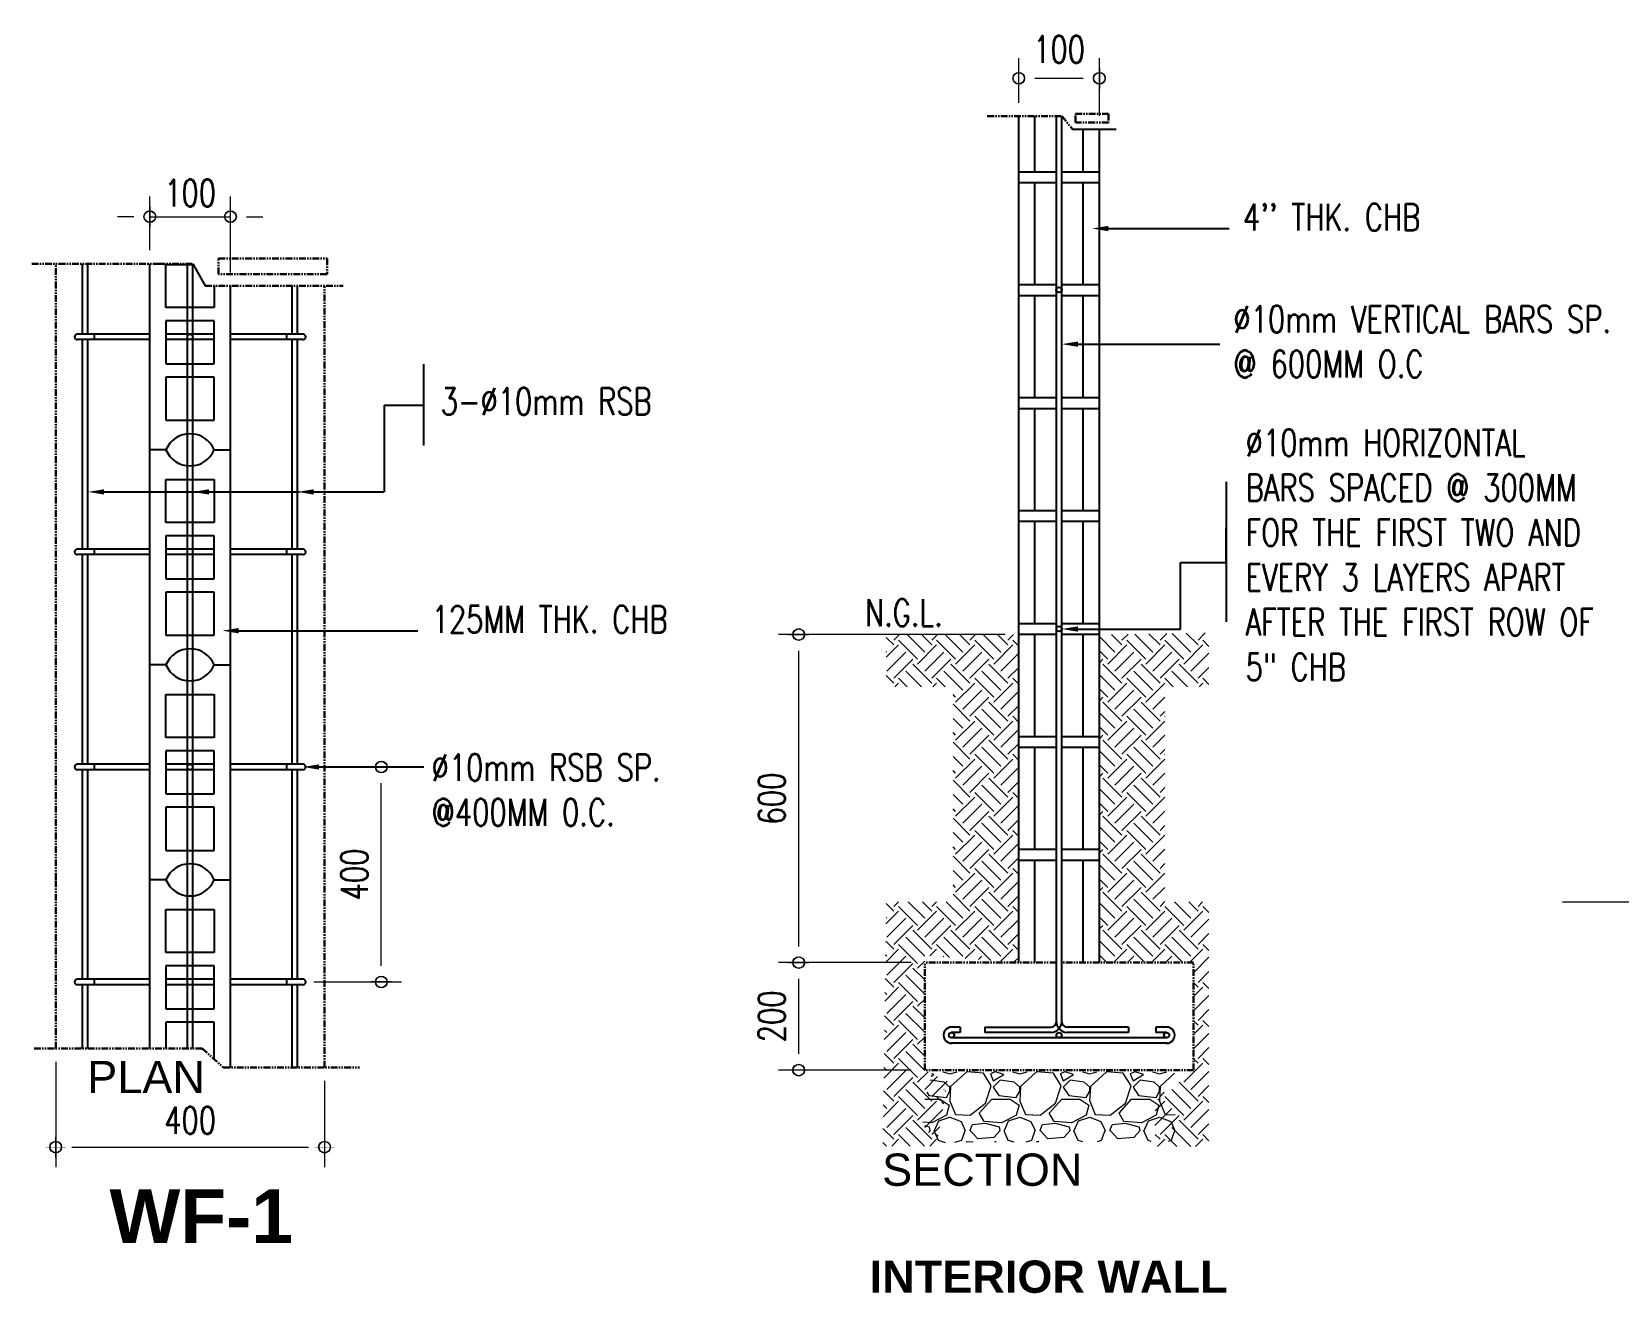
# Model space of a CAD drawing. Header units: millimetres. Extents: x 1634676 to 2610633, y -385676 to -37463.
# Drawn here: x 2109923 to 2112874, y -62917 to -60571 of the extents above; entities that cross this region are included whole.
import ezdxf
from ezdxf import colors
from ezdxf.entities.mleader import LeaderData, LeaderLine
from ezdxf.math import Vec2, Vec3

# ---------------------------------------------------------------- set-up
doc = ezdxf.new("R2010")
doc.units = ezdxf.units.MM
doc.header["$MEASUREMENT"] = 0
doc.linetypes.add('PHANTOM', pattern=[2.5, 1.25, -0.25, 0.25, -0.25, 0.25, -0.25])
doc.layers.get('0').update_dxf_attribs({"lineweight": 15})
doc.layers.get('Defpoints').update_dxf_attribs({"color": 250})
for name, color, linetype, lineweight in [('.2', 2, 'Continuous', 20), ('ST-ANNOT_A', 74, 'Continuous', 20), ('ST-DIM_E', 250, 'Continuous', 13), ('ST-FTG_E', 58, 'PHANTOM', 30), ('ST-HATCH_E', 250, 'Continuous', 9), ('ST-STL_E', 5, 'Continuous', 25), ('ST-WALL_E', 2, 'Continuous', 25)]:
    doc.layers.add(name, color=color, linetype=linetype, lineweight=lineweight)
doc.layers.add('.5', color=7, linetype='Continuous')
doc.styles.add('ARIAL', font='arial.ttf')
doc.styles.add('ST_TEXT', font='romans.shx', dxfattribs={"width": 0.75})
doc.styles.get("Standard").update_dxf_attribs({"font": 'GOTHIC.TTF'})
doc.dimstyles.new('ST_D25', dxfattribs={"dimscale": 25, "dimtxt": 2, "dimasz": 1.2, "dimexe": 1.5, "dimexo": 1, "dimgap": 1, "dimtad": 1, "dimdec": 0, "dimzin": 1, "dimdsep": 46, "dimtxsty": 'ST_TEXT', "dimblk": 'OpenIndicator', "dimcen": 1, "dimclrd": 256, "dimclre": 256, "dimclrt": 7, "dimadec": 0, "dimazin": 0, "dimtfac": 1, "dimtdec": 0, "dimtix": 1, "dimtmove": 2, "dimatfit": 3, "dimldrblk": 'OPEN90', "dimfxl": 0.075, "dimlwd": -1, "dimlwe": -1, "dimarcsym": 0})

# ---------------------------------------------------------------- blocks, each defined once
blk = doc.blocks.new('OpenIndicator')
at = {"layer": 'ST-DIM_E'}
h = blk.add_hatch(color=255, dxfattribs=at)
h.paths.add_polyline_path([(0.35, 0), (0.365, 0, 0.414214), (0, 0.365), (0, 0.35, -0.414214)])
h.paths.add_polyline_path([(0, 0.35), (0, 0.365, 0.414214), (-0.365, 0), (-0.35, 0, -0.414214)])
h.paths.add_polyline_path([(0, -0.35), (0, -0.365, 0.414214), (0.365, 0), (0.35, 0, -0.414214)])
h.paths.add_polyline_path([(-0.35, 0), (-0.365, 0, 0.414214), (0, -0.365), (0, -0.35, -0.414214)])
at = {"layer": 'ST-DIM_E', "color": 255}
blk.add_line((0, 0.634), (0, -0.634), dxfattribs=at)
at = {"layer": 'ST-DIM_E', "color": 255, "const_width": 0.01}
blk.add_lwpolyline([(-0.63, 0), (0.63, 0)], dxfattribs=at)
at = {"layer": 'ST-DIM_E', "color": 255}
for radius in [0.365, 0.35]:
    blk.add_circle((0, 0), radius, dxfattribs=at)
blk = doc.blocks.new('*D1692')
at = {"layer": 'Defpoints', "color": 0, "transparency": 16777216}
for p in [(2109967.9, -62461.7), (2110467.9, -62497), (2110467.9, -62645.2)]:
    blk.add_point(p, dxfattribs=at)
at = {"layer": 'ST-DIM_E', "transparency": 16777216}
for p, q in [((2109967.9, -62486.7), (2109967.9, -62682.7)), ((2110467.9, -62522), (2110467.9, -62682.7)), ((2109997.9, -62645.2), (2110437.9, -62645.2))]:
    blk.add_line(p, q, dxfattribs=at)
at = {"layer": 'ST-DIM_E', "transparency": 16777216, "xscale": 30, "yscale": 30, "zscale": 30, "rotation": 180}
blk.add_blockref('OpenIndicator', (2109967.9, -62645.2), dxfattribs=at)
at = {"layer": 'ST-DIM_E', "transparency": 16777216, "xscale": 30, "yscale": 30, "zscale": 30}
blk.add_blockref('OpenIndicator', (2110467.9, -62645.2), dxfattribs=at)
at = {"layer": 'ST-DIM_E', "color": 7, "lineweight": -2, "transparency": 16777216, "insert": (2110217.9, -62595.2), "char_height": 50, "attachment_point": 5, "style": 'ST_TEXT'}
blk.add_mtext('400', dxfattribs=at)
blk = doc.blocks.new('_Open90')
at = {"color": 0, "linetype": 'ByBlock', "lineweight": -2}
for p, q in [((0, 0), (-1, 0)), ((-0.5, 0.5), (0, 0)), ((0, 0), (-0.5, -0.5))]:
    blk.add_line(p, q, dxfattribs=at)
blk = doc.blocks.new('*D1693')
at = {"layer": 'Defpoints', "color": 0, "transparency": 16777216}
for p in [(2110422.9, -61938.3, 0), (2110573.5, -61938.3), (2110422.9, -62338.1, 0)]:
    blk.add_point(p, dxfattribs=at)
at = {"layer": 'ST-DIM_E', "transparency": 16777216}
for p, q in [((2110447.9, -61938.3), (2110611, -61938.3)), ((2110573.5, -62308.1), (2110573.5, -61968.3)), ((2110447.9, -62338.1), (2110611, -62338.1))]:
    blk.add_line(p, q, dxfattribs=at)
at = {"layer": 'ST-DIM_E', "transparency": 16777216, "xscale": 30, "yscale": 30, "zscale": 30}
for p, rotation in [((2110573.5, -61938.3), 90), ((2110573.5, -62338.1), 270)]:
    blk.add_blockref('OpenIndicator', p, dxfattribs=dict(at, rotation=rotation))
at = {"layer": 'ST-DIM_E', "color": 7, "lineweight": -2, "transparency": 16777216, "insert": (2110523.5, -62138.2), "char_height": 50, "attachment_point": 5, "rotation": 90, "style": 'ST_TEXT'}
blk.add_mtext('400', dxfattribs=at)
blk = doc.blocks.new('*D1695')
at = {"layer": 'Defpoints', "color": 0, "transparency": 16777216}
for p in [(2110292.9, -60914.9), (2110142.9, -61002.5, 0), (2110292.9, -61043.7)]:
    blk.add_point(p, dxfattribs=at)
at = {"layer": 'ST-DIM_E', "transparency": 16777216}
for p, q in [((2110142.9, -60977.5), (2110142.9, -60877.4)), ((2110292.9, -61018.7), (2110292.9, -60877.4)), ((2110112.9, -60914.9), (2110082.9, -60914.9)), ((2110142.9, -60914.9), (2110292.9, -60914.9)), ((2110322.9, -60914.9), (2110352.9, -60914.9))]:
    blk.add_line(p, q, dxfattribs=at)
at = {"layer": 'ST-DIM_E', "transparency": 16777216, "xscale": 30, "yscale": 30, "zscale": 30}
blk.add_blockref('OpenIndicator', (2110142.9, -60914.9), dxfattribs=at)
at = {"layer": 'ST-DIM_E', "transparency": 16777216, "xscale": 30, "yscale": 30, "zscale": 30, "rotation": 180}
blk.add_blockref('OpenIndicator', (2110292.9, -60914.9), dxfattribs=at)
at = {"layer": 'ST-DIM_E', "color": 7, "lineweight": -2, "transparency": 16777216, "insert": (2110217.9, -60870.8), "char_height": 50, "attachment_point": 5, "style": 'ST_TEXT'}
blk.add_mtext('100', dxfattribs=at)
blk = doc.blocks.new('*D1696')
at = {"layer": 'Defpoints', "color": 0, "transparency": 16777216}
for p in [(2111349.8, -61692), (2111759.1, -61692, 0), (2111584.1, -62302, 0)]:
    blk.add_point(p, dxfattribs=at)
at = {"layer": 'ST-DIM_E', "transparency": 16777216}
for p, q in [((2111734.1, -61692), (2111312.3, -61692)), ((2111349.8, -62272), (2111349.8, -61722)), ((2111559.1, -62302), (2111312.3, -62302))]:
    blk.add_line(p, q, dxfattribs=at)
at = {"layer": 'ST-DIM_E', "transparency": 16777216, "xscale": 30, "yscale": 30, "zscale": 30}
for p, rotation in [((2111349.8, -61692), 90), ((2111349.8, -62302), 270)]:
    blk.add_blockref('OpenIndicator', p, dxfattribs=dict(at, rotation=rotation))
at = {"layer": 'ST-DIM_E', "color": 7, "lineweight": -2, "transparency": 16777216, "insert": (2111299.8, -61997), "char_height": 50, "attachment_point": 5, "rotation": 90, "style": 'ST_TEXT'}
blk.add_mtext('600', dxfattribs=at)
blk = doc.blocks.new('*D1697')
at = {"layer": 'Defpoints', "color": 0, "transparency": 16777216}
for p in [(2111349.8, -62302), (2111584.1, -62302, 0), (2111584.1, -62502, 0)]:
    blk.add_point(p, dxfattribs=at)
at = {"layer": 'ST-DIM_E', "transparency": 16777216}
for p, q in [((2111559.1, -62302), (2111312.3, -62302)), ((2111349.8, -62472), (2111349.8, -62332)), ((2111559.1, -62502), (2111312.3, -62502))]:
    blk.add_line(p, q, dxfattribs=at)
at = {"layer": 'ST-DIM_E', "transparency": 16777216, "xscale": 30, "yscale": 30, "zscale": 30}
for p, rotation in [((2111349.8, -62302), 90), ((2111349.8, -62502), 270)]:
    blk.add_blockref('OpenIndicator', p, dxfattribs=dict(at, rotation=rotation))
at = {"layer": 'ST-DIM_E', "color": 7, "lineweight": -2, "transparency": 16777216, "insert": (2111299.8, -62402), "char_height": 50, "attachment_point": 5, "rotation": 90, "style": 'ST_TEXT'}
blk.add_mtext('200', dxfattribs=at)
blk = doc.blocks.new('*D1698')
at = {"layer": 'Defpoints', "color": 0, "transparency": 16777216}
for p in [(2111909.1, -60657.5), (2111759.1, -60727.9), (2111909.1, -60752.1)]:
    blk.add_point(p, dxfattribs=at)
at = {"layer": 'ST-DIM_E', "transparency": 16777216}
for p, q in [((2111759.1, -60702.9), (2111759.1, -60620)), ((2111909.1, -60727.1), (2111909.1, -60620)), ((2111789.1, -60657.5), (2111879.1, -60657.5))]:
    blk.add_line(p, q, dxfattribs=at)
at = {"layer": 'ST-DIM_E', "transparency": 16777216, "xscale": 30, "yscale": 30, "zscale": 30, "rotation": 180}
blk.add_blockref('OpenIndicator', (2111759.1, -60657.5), dxfattribs=at)
at = {"layer": 'ST-DIM_E', "transparency": 16777216, "xscale": 30, "yscale": 30, "zscale": 30}
blk.add_blockref('OpenIndicator', (2111909.1, -60657.5), dxfattribs=at)
at = {"layer": 'ST-DIM_E', "color": 7, "lineweight": -2, "transparency": 16777216, "insert": (2111834.1, -60603.8), "char_height": 50, "attachment_point": 5, "style": 'ST_TEXT'}
blk.add_mtext('100', dxfattribs=at)

msp = doc.modelspace()

# ---------------------------------------------------------------- hatches: boundary and pattern name
at = {"layer": 'ST-HATCH_E', "ltscale": 100}
h = msp.add_hatch(dxfattribs=at)
h.set_pattern_fill('EARTH', color=256, scale=200, angle=45, style=0)
h.set_pattern_definition([(45, (86443.69, 114366.955), (-1e-13, 70.7106781), [50, -50]), (45, (86430.43, 114380.213), (-1e-13, 70.7106781), [50, -50]), (45, (86417.174, 114393.47), (-1e-13, 70.7106781), [50, -50]), (135, (86417.174, 114402.31), (-70.7106781, -1e-13), [50, -50]), (135, (86430.43, 114415.57), (-70.7106781, -1e-13), [50, -50]), (135, (86443.69, 114428.827), (-70.7106781, -1e-13), [50, -50])])
edge = h.paths.add_edge_path()
edge.add_line((2111759.099, -61869.012), (2111759.099, -61691.957))
edge.add_line((2111759.099, -61691.957), (2111512.751, -61691.957))
edge.add_line((2111512.751, -61691.957), (2111512.751, -61789.012))
edge.add_line((2111512.751, -61789.012), (2111636.8, -61789.012))
edge.add_line((2111636.8, -61789.012), (2111636.8, -62189.012))
edge.add_line((2111636.8, -62189.012), (2111512.751, -62189.012))
edge.add_line((2111512.751, -62189.012), (2111505.995, -62643.226))
edge.add_line((2111505.995, -62643.226), (2111605.995, -62643.226))
edge.add_line((2111605.995, -62643.226), (2111612.751, -62602.97))
edge.add_arc((2111642.166, -62586.122), 33.898, 180, 209.801393, ccw=False)
edge.add_arc((2111783.74, -62604.636), 176.446, 152.600666, 173.977107, ccw=False)
edge.add_line((2111627.088, -62523.438), (2111584.099, -62501.957))
edge.add_line((2111584.099, -62501.957), (2111584.099, -62289.012))
edge.add_line((2111584.099, -62289.012), (2111759.099, -62301.957))
edge.add_line((2111759.099, -62301.957), (2111759.099, -62079.012))
edge.add_line((2111759.099, -62079.012), (2111759.099, -61869.012))
edge = h.paths.add_edge_path()
edge.add_ellipse((2112137.952, -62594.437), major_axis=(89.294, 89.294), ratio=1, start_angle=100.802905, end_angle=142.499045, ccw=False)
edge.add_line((2112012.751, -62610.918), (2112012.751, -62644.004))
edge.add_line((2112012.751, -62644.004), (2112112.751, -62644.004))
edge.add_line((2112112.751, -62644.004), (2112112.751, -62189.012))
edge.add_line((2112112.751, -62189.012), (2112030.761, -62189.012))
edge.add_line((2112030.761, -62189.012), (2112030.761, -61789.012))
edge.add_line((2112030.761, -61789.012), (2112112.751, -61789.012))
edge.add_line((2112112.751, -61789.012), (2112112.751, -61689.012))
edge.add_line((2112112.751, -61689.012), (2111909.099, -61691.957))
edge.add_line((2111909.099, -61691.957), (2111909.099, -61869.012))
edge.add_line((2111909.099, -61869.012), (2111909.099, -62079.012))
edge.add_line((2111909.099, -62079.012), (2111909.099, -62301.957))
edge.add_line((2111909.099, -62301.957), (2112084.068, -62301.957))
edge.add_line((2112084.068, -62301.957), (2112084.099, -62501.957))
edge.add_line((2112084.099, -62501.957), (2112028.731, -62548.64))
h = msp.add_hatch(dxfattribs=at)
h.set_pattern_fill('GRAVEL', color=256, scale=130)
h.set_pattern_definition([(228.0127875, (92433.792, 120294.869), (-1040, -1170), [17.48968, -1731.481446]), (184.96974073, (92422.0924, 120281.869), (1560, 130), [30.01284, -2971.270219]), (132.5104471, (92392.192, 120279.269), (1300, -1430), [21.16244, -2095.0842375]), (267.273689, (92341.4924, 120246.769), (130, 2600), [27.33094, -2705.762545]), (292.83365418, (92340.1924, 120219.469), (-650, 1560), [26.80015, -2653.218507]), (357.273689, (92350.5924, 120194.769), (-2600, 130), [27.33094, -2705.762545]), (37.69424047, (92377.8924, 120193.469), (-1690, -1300), [36.14377, -3578.230311]), (72.25532837, (92406.4924, 120215.569), (910, 2860), [34.12344, -3378.221795]), (121.4295656, (92416.8924, 120248.069), (-1040, 1690), [27.4235, -2714.929504]), (175.2363583, (92402.592, 120271.469), (1430, -130), [31.30816, -1534.099135]), (222.3974378, (92371.3924, 120274.069), (-1560, -1430), [40.48824, -4008.338751]), (138.8140748, (92470.192, 120245.469), (-910, 780), [13.81913, -1368.099826]), (171.4692344, (92459.7924, 120254.569), (1690, -260), [26.29081, -2602.796484]), (225, (92433.79, 120258.47), (-1e-14, -130), [18.38473, -165.463033]), (203.1985905, (92424.692, 120274.069), (650, 260), [9.90054, -980.149964]), (291.8014095, (92415.592, 120270.17), (-130, 390), [14.00139, -686.070035]), (30.9637565, (92420.792, 120257.169), (390, 260), [22.74077, -735.282976]), (161.5650512, (92440.292, 120268.87), (260, -130), [16.44383, -394.652266]), (16.38954033, (92340.192, 120270.169), (1300, 390), [23.036, -2280.569869]), (70.34617594, (92362.292, 120276.669), (-520, -1430), [19.32593, -1913.263007]), (293.1985905, (92440.292, 120294.869), (-260, 650), [19.80095, -970.249554]), (343.61045967, (92448.092, 120276.669), (-1300, 390), [23.036, -2280.569869]), (339.4439548, (92340.192, 120189.569), (-650, 260), [22.2144, -1088.506087]), (294.77514057, (92360.992, 120181.769), (-650, 1430), [18.61314, -1842.703598]), (66.8014095, (92441.592, 120164.869), (260, 650), [19.80095, -970.249554]), (17.35402464, (92449.392, 120183.069), (-1690, -520), [21.79203, -2157.40507]), (69.4439548, (92377.892, 120164.869), (-260, -650), [11.1072, -1099.613287]), (101.3099325, (92433.792, 120164.87), (-130, 520), [6.6287, -656.243837]), (165.9637565, (92432.492, 120171.37), (390, -130), [26.80015, -509.203581]), (186.00900596, (92406.4924, 120177.869), (1300, 130), [24.8365, -2458.810013]), (303.6900675, (92420.792, 120245.47), (-130, 260), [18.74886, -449.972806]), (353.1572266, (92431.1924, 120229.869), (2210, -260), [32.73322, -3240.583141]), (60.9453959, (92463.692, 120225.969), (-520, -910), [13.38428, -1325.047638]), (90, (92470.19, 120237.67), (-130, 130), [7.8, -122.2]), (120.25643716, (92403.892, 120181.769), (520, -910), [18.06012, -1787.957599]), (48.0127875, (92394.792, 120197.369), (1040, 1170), [34.97936, -1713.991766]), (0, (92418.19, 120223.37), (130, 130), [33.8, -96.2]), (325.30484647, (92451.992, 120223.369), (1300, -910), [20.55482, -2034.925659]), (254.0546041, (92468.892, 120211.669), (-130, -520), [18.92826, -927.486026]), (207.64597536, (92463.6924, 120193.469), (-2470, -1300), [30.81845, -3051.031644]), (175.42607874, (92436.3924, 120179.169), (-1690, 130), [32.60387, -3227.779543])])
h.paths.add_polyline_path([(2112049.015, -62505.026), (2111598.518, -62505.026), (2111575.257, -62589.549), (2111601.835, -62636.478), (2112050.528, -62634.013)])

# ---------------------------------------------------------------- linework, layer by layer
at = {"layer": '.2', "ltscale": 2, "elevation": 0}
msp.add_lwpolyline([(2113852.818, -62189.696), (2112770.249, -62189.696)], dxfattribs=at)
at = {"layer": '.5', "ltscale": 100}
for p, q in [((2110172.882, -61348.44, 0), (2110142.882, -61348.44, 0)), ((2111829.099, -61691.957, 0), (2111759.099, -61691.957, 0)), ((2111909.099, -61691.957, 0), (2111839.099, -61691.957, 0)), ((2110172.882, -61748.288, 0), (2110142.882, -61748.288, 0)), ((2110172.882, -61748.44, 0), (2110142.882, -61748.44, 0)), ((2110172.882, -62148.288, 0), (2110142.882, -62148.288, 0))]:
    msp.add_line(p, q, dxfattribs=at)
at = {"lineweight": -2}
for p, q in [((2111859.175, -60752.143), (2111940.57, -60752.143)), ((2112144.593, -61557.916), (2112144.593, -61493.702))]:
    msp.add_line(p, q, dxfattribs=at)
at = {"layer": 'ST-DIM_E', "lineweight": -2}
for p, q in [((2110652.216, -61189.213, 0), (2110652.216, -61340.524, 0)), ((2110578.63, -61265.14, 0), (2110578.63, -61426.742, 0)), ((2110578.63, -61265.14, 0), (2110652.216, -61265.14, 0)), ((2112144.593, -61408.207), (2112144.593, -61668.143)), ((2112059.742, -61681.74), (2112059.742, -61557.916)), ((2112059.742, -61557.916), (2112144.593, -61557.916))]:
    msp.add_line(p, q, dxfattribs=at)
at = {"layer": 'ST-FTG_E', "ltscale": 10}
for p, q in [((2111700.646, -60727.893), (2111839.099, -60727.893)), ((2111839.099, -60727.893), (2111859.175, -60752.143)), ((2109923.302, -61002.523, 0), (2110159.231, -61002.523, 0)), ((2109967.882, -61348.172, 0), (2109967.882, -61002.523, 0)), ((2110159.231, -61002.523, 0), (2110222.882, -61002.523, 0)), ((2110245.629, -61043.651, 0), (2110502.826, -61043.651, 0)), ((2110467.882, -62496.99, 0), (2110467.882, -61043.651, 0)), ((2109967.882, -61748.02, 0), (2109967.882, -61348.44, 0)), ((2109967.882, -62147.867, 0), (2109967.882, -61748.288, 0)), ((2109967.882, -62461.703, 0), (2109967.882, -62148.135, 0)), ((2111584.099, -62501.957, 0), (2111584.099, -62301.957, 0)), ((2111829.099, -62301.957, 0), (2111584.099, -62301.957, 0)), ((2112084.099, -62301.957, 0), (2111839.099, -62301.957, 0)), ((2112084.099, -62501.957, 0), (2112084.099, -62301.957, 0)), ((2109927.791, -62461.703, 0), (2110240.275, -62461.703, 0)), ((2110240.275, -62461.703, 0), (2110279.675, -62496.99, 0)), ((2110279.675, -62496.99, 0), (2110532.736, -62496.99, 0)), ((2112084.099, -62501.957, 0), (2111584.099, -62501.957, 0))]:
    msp.add_line(p, q, dxfattribs=at)
at = {"layer": 'ST-FTG_E', "ltscale": 10, "elevation": 0}
for points in [[(2111864.501, -60723.587), (2111925.953, -60723.587), (2111925.953, -60739.508), (2111864.501, -60739.508)], [(2110270.509, -60992.684), (2110472.522, -60992.684), (2110472.522, -61021.7), (2110270.509, -61021.7)]]:
    msp.add_lwpolyline(points, close=True, dxfattribs=at)
at = {"layer": 'ST-STL_E'}
for p, q in [((2111829.099, -62412.006, 0), (2111829.099, -60727.893, 0)), ((2111839.099, -62412.006, 0), (2111839.099, -60727.893, 0)), ((2110017.882, -61133.593, 0), (2110017.882, -61002.523, 0)), ((2110027.882, -61133.593, 0), (2110027.882, -61002.523, 0)), ((2110212.882, -61348.304, 0), (2110212.882, -61002.523, 0)), ((2110222.882, -61348.309, 0), (2110222.882, -61002.523, 0)), ((2110407.882, -61133.593, 0), (2110407.882, -61043.651, 0)), ((2110417.882, -61133.593, 0), (2110417.882, -61043.651, 0)), ((2110142.882, -61133.593, 0), (2110007.882, -61133.593, 0)), ((2110039.308, -61133.593, 0), (2110039.308, -61143.593, 0)), ((2110262.882, -61133.593, 0), (2110172.882, -61133.593, 0)), ((2110427.882, -61133.593, 0), (2110292.882, -61133.593, 0)), ((2110396.917, -61133.593, 0), (2110396.917, -61143.593, 0)), ((2110142.882, -61143.593, 0), (2110007.882, -61143.593, 0)), ((2110017.882, -61348.199, 0), (2110017.882, -61143.593, 0)), ((2110027.882, -61348.204, 0), (2110027.882, -61143.593, 0)), ((2110262.882, -61143.593, 0), (2110172.882, -61143.593, 0)), ((2110427.882, -61143.593, 0), (2110292.882, -61143.593, 0)), ((2110407.882, -61348.408, 0), (2110407.882, -61143.593, 0)), ((2110417.882, -61348.414, 0), (2110417.882, -61143.593, 0)), ((2110017.882, -61533.44, 0), (2110017.882, -61348.44, 0)), ((2110027.882, -61533.44, 0), (2110027.882, -61348.44, 0)), ((2110212.882, -61748.151, 0), (2110212.882, -61348.44, 0)), ((2110222.882, -61748.156, 0), (2110222.882, -61348.44, 0)), ((2110407.882, -61533.44, 0), (2110407.882, -61348.44, 0)), ((2110417.882, -61533.44, 0), (2110417.882, -61348.44, 0)), ((2110142.882, -61533.44, 0), (2110007.882, -61533.44, 0)), ((2110142.882, -61543.44, 0), (2110007.882, -61543.44, 0)), ((2110017.882, -61748.046, 0), (2110017.882, -61543.44, 0)), ((2110027.882, -61748.052, 0), (2110027.882, -61543.44, 0)), ((2110039.308, -61533.44, 0), (2110039.308, -61543.44, 0)), ((2110427.882, -61533.44, 0), (2110292.882, -61533.44, 0)), ((2110427.882, -61543.44, 0), (2110292.882, -61543.44, 0)), ((2110396.917, -61533.44, 0), (2110396.917, -61543.44, 0)), ((2110407.882, -61748.255, 0), (2110407.882, -61543.44, 0)), ((2110417.882, -61748.261, 0), (2110417.882, -61543.44, 0)), ((2110017.882, -61933.288, 0), (2110017.882, -61748.288, 0)), ((2110027.882, -61933.288, 0), (2110027.882, -61748.288, 0)), ((2110212.882, -62147.998, 0), (2110212.882, -61748.288, 0)), ((2110222.882, -62148.004, 0), (2110222.882, -61748.288, 0)), ((2110407.882, -61933.288, 0), (2110407.882, -61748.288, 0)), ((2110417.882, -61933.288, 0), (2110417.882, -61748.288, 0)), ((2110142.882, -61933.288, 0), (2110007.882, -61933.288, 0)), ((2110039.308, -61933.288, 0), (2110039.308, -61943.288, 0)), ((2110262.882, -61933.288, 0), (2110172.882, -61933.288, 0)), ((2110427.882, -61933.288, 0), (2110292.882, -61933.288, 0)), ((2110396.917, -61933.288, 0), (2110396.917, -61943.288, 0)), ((2110142.882, -61943.288, 0), (2110007.882, -61943.288, 0)), ((2110017.882, -62147.894, 0), (2110017.882, -61943.288, 0)), ((2110027.882, -62147.899, 0), (2110027.882, -61943.288, 0)), ((2110262.882, -61943.288, 0), (2110172.882, -61943.288, 0)), ((2110427.882, -61943.288, 0), (2110292.882, -61943.288, 0)), ((2110407.882, -62148.103, 0), (2110407.882, -61943.288, 0)), ((2110417.882, -62148.108, 0), (2110417.882, -61943.288, 0)), ((2110017.882, -62333.135, 0), (2110017.882, -62148.135, 0)), ((2110027.882, -62333.135, 0), (2110027.882, -62148.135, 0)), ((2110212.882, -62461.703, 0), (2110212.882, -62148.135, 0)), ((2110222.882, -62461.703, 0), (2110222.882, -62148.135, 0)), ((2110407.882, -62333.135, 0), (2110407.882, -62148.135, 0)), ((2110417.882, -62333.135, 0), (2110417.882, -62148.135, 0)), ((2110142.882, -62333.135, 0), (2110007.882, -62333.135, 0)), ((2110142.882, -62343.135, 0), (2110007.882, -62343.135, 0)), ((2110017.882, -62461.703, 0), (2110017.882, -62343.135, 0)), ((2110027.882, -62461.703, 0), (2110027.882, -62343.135, 0)), ((2110039.308, -62333.135, 0), (2110039.308, -62343.135, 0)), ((2110262.882, -62333.135, 0), (2110172.882, -62333.135, 0)), ((2110262.882, -62343.135, 0), (2110172.882, -62343.135, 0)), ((2110427.882, -62333.135, 0), (2110292.882, -62333.135, 0)), ((2110427.882, -62343.135, 0), (2110292.882, -62343.135, 0)), ((2110396.917, -62333.135, 0), (2110396.917, -62343.135, 0)), ((2110407.882, -62496.99, 0), (2110407.882, -62343.135, 0)), ((2110417.882, -62496.99, 0), (2110417.882, -62343.135, 0)), ((2111649.984, -62422.006, 0), (2111633.246, -62422.006, 0)), ((2111649.984, -62432.006, 0), (2111633.607, -62432.006, 0)), ((2111649.984, -62422.006, 0), (2111649.984, -62432.006, 0)), ((2111696.286, -62422.006, 0), (2111819.099, -62422.006, 0)), ((2111696.286, -62422.006, 0), (2111696.286, -62432.006, 0)), ((2111819.099, -62432.006, 0), (2111696.286, -62432.006, 0)), ((2111962.94, -62422.006, 0), (2111849.099, -62422.006, 0)), ((2111962.94, -62432.006, 0), (2111849.099, -62432.006, 0)), ((2111962.94, -62422.006, 0), (2111962.94, -62432.006, 0)), ((2112014.272, -62422.006, 0), (2112014.272, -62432.006, 0)), ((2112034.951, -62422.006, 0), (2112014.272, -62422.006, 0)), ((2112034.59, -62432.006, 0), (2112014.272, -62432.006, 0)), ((2112034.951, -62451.957, 0), (2111633.246, -62451.957, 0)), ((2112034.59, -62441.957, 0), (2111633.607, -62441.957, 0))]:
    msp.add_line(p, q, dxfattribs=at)
for centre in [(2111833.93, -61050.945), (2110217.803, -61138.594, 0), (2111834.042, -61681.346), (2110217.803, -61938.288, 0), (2111634.099, -62436.982, 0), (2111834.099, -62436.982, 0), (2112034.099, -62436.982, 0)]:
    msp.add_circle(centre, 5, dxfattribs=at)
for centre, radius, start, end in [((2110007.882, -61138.593, 0), 5, 90, 270), ((2110427.882, -61138.593, 0), 5, 270, 90), ((2110007.882, -61538.44, 0), 5, 90, 270), ((2110427.882, -61538.44, 0), 5, 270, 90), ((2110007.882, -61938.288, 0), 5, 90, 270), ((2110427.882, -61938.288, 0), 5, 270, 90), ((2110007.882, -62338.135, 0), 5, 90, 270), ((2110427.882, -62338.135, 0), 5, 270, 90), ((2111634.099, -62436.982, 0), 15, 86.74134, 273.25866), ((2111819.099, -62412.006, 0), 10, 270, 0), ((2111819.099, -62412.006, 0), 20, 270, 0), ((2111849.099, -62412.006, 0), 20, 180, 270), ((2111849.099, -62412.006, 0), 10, 180, 270), ((2112034.099, -62436.982, 0), 15, 266.74134, 93.25866)]:
    msp.add_arc(centre, radius, start, end, dxfattribs=at)
at = {"layer": 'ST-WALL_E', "ltscale": 100}
for p, q in [((2111759.099, -61461.957, 0), (2111759.099, -60727.893, 0)), ((2111759.099, -60831.957, 0), (2111759.099, -60727.893, 0)), ((2111789.099, -60831.957, 0), (2111789.099, -60727.893, 0)), ((2111879.099, -60831.957, 0), (2111879.099, -60752.143, 0)), ((2111909.099, -62301.957, 0), (2111909.099, -60752.143, 0)), ((2111909.099, -60831.957, 0), (2111909.099, -60752.143, 0)), ((2111829.099, -60831.957, 0), (2111759.099, -60831.957, 0)), ((2111909.099, -60831.957, 0), (2111839.099, -60831.957, 0)), ((2111829.099, -60851.957, 0), (2111759.099, -60851.957, 0)), ((2111789.099, -61041.957, 0), (2111789.099, -60851.957, 0)), ((2111909.099, -60851.957, 0), (2111839.099, -60851.957, 0)), ((2111879.099, -61041.957, 0), (2111879.099, -60851.957, 0)), ((2110142.882, -61348.593, 0), (2110142.882, -61002.523, 0)), ((2110142.882, -62461.703, 0), (2110142.882, -61002.523, 0)), ((2110172.882, -61083.593, 0), (2110172.882, -61003.593, 0)), ((2110172.882, -61003.593, 0), (2110223.474, -61003.593, 0)), ((2110222.882, -61002.523, 0), (2110245.629, -61043.651, 0)), ((2110262.882, -61043.651, 0), (2110262.882, -61083.593, 0)), ((2110292.882, -62496.99, 0), (2110292.882, -61043.651, 0)), ((2111829.099, -61041.957, 0), (2111759.099, -61041.957, 0)), ((2111909.099, -61041.957, 0), (2111839.099, -61041.957, 0)), ((2111829.099, -61061.957, 0), (2111759.099, -61061.957, 0)), ((2111789.099, -61251.957, 0), (2111789.099, -61061.957, 0)), ((2111909.099, -61061.957, 0), (2111839.099, -61061.957, 0)), ((2111879.099, -61251.957, 0), (2111879.099, -61061.957, 0)), ((2110262.882, -61083.593, 0), (2110172.882, -61083.593, 0)), ((2110262.882, -61108.593, 0), (2110172.882, -61108.593, 0)), ((2110172.882, -61108.593, 0), (2110172.882, -61188.593, 0)), ((2110262.882, -61188.593, 0), (2110262.882, -61108.593, 0)), ((2110172.882, -61188.593, 0), (2110262.882, -61188.593, 0)), ((2110262.882, -61213.593, 0), (2110172.882, -61213.593, 0)), ((2110172.882, -61213.593, 0), (2110172.882, -61293.593, 0)), ((2110262.882, -61293.593, 0), (2110262.882, -61213.593, 0)), ((2111829.099, -61251.957, 0), (2111759.099, -61251.957, 0)), ((2111909.099, -61251.957, 0), (2111839.099, -61251.957, 0)), ((2111829.099, -61271.957, 0), (2111759.099, -61271.957, 0)), ((2111789.099, -61461.957, 0), (2111789.099, -61271.957, 0)), ((2111909.099, -61271.957, 0), (2111839.099, -61271.957, 0)), ((2111879.099, -61461.957, 0), (2111879.099, -61271.957, 0)), ((2110172.882, -61293.593, 0), (2110262.882, -61293.593, 0)), ((2110172.882, -61348.593, 0), (2110142.882, -61348.593, 0)), ((2110262.882, -61348.44, 0), (2110292.882, -61348.44, 0)), ((2110262.882, -61348.593, 0), (2110292.882, -61348.593, 0)), ((2110172.882, -61483.44, 0), (2110172.882, -61403.44, 0)), ((2110172.882, -61403.44, 0), (2110262.882, -61403.44, 0)), ((2110262.882, -61403.44, 0), (2110262.882, -61483.44, 0)), ((2111759.099, -62301.957, 0), (2111759.099, -61461.957, 0)), ((2111829.099, -61461.957, 0), (2111759.099, -61461.957, 0)), ((2111909.099, -61461.957, 0), (2111839.099, -61461.957, 0)), ((2110262.882, -61483.44, 0), (2110172.882, -61483.44, 0)), ((2111829.099, -61481.957, 0), (2111759.099, -61481.957, 0)), ((2111789.099, -61671.957, 0), (2111789.099, -61481.957, 0)), ((2111909.099, -61481.957, 0), (2111839.099, -61481.957, 0)), ((2111879.099, -61671.957, 0), (2111879.099, -61481.957, 0)), ((2110262.882, -61508.44, 0), (2110172.882, -61508.44, 0)), ((2110172.882, -61508.44, 0), (2110172.882, -61588.44, 0)), ((2110262.882, -61588.44, 0), (2110262.882, -61508.44, 0)), ((2110262.882, -61533.44, 0), (2110172.882, -61533.44, 0)), ((2110262.882, -61543.44, 0), (2110172.882, -61543.44, 0)), ((2110172.882, -61588.44, 0), (2110262.882, -61588.44, 0)), ((2110262.882, -61613.44, 0), (2110172.882, -61613.44, 0)), ((2110172.882, -61613.44, 0), (2110172.882, -61693.44, 0)), ((2110262.882, -61693.44, 0), (2110262.882, -61613.44, 0)), ((2111829.099, -61671.957, 0), (2111759.099, -61671.957, 0)), ((2111759.099, -61881.957, 0), (2111759.099, -61671.957, 0)), ((2111909.099, -61671.957, 0), (2111839.099, -61671.957, 0)), ((2110172.882, -61693.44, 0), (2110262.882, -61693.44, 0)), ((2111789.099, -61881.957, 0), (2111789.099, -61691.957, 0)), ((2111879.099, -61881.957, 0), (2111879.099, -61691.957, 0)), ((2110262.882, -61748.288, 0), (2110292.882, -61748.288, 0)), ((2110262.882, -61748.44, 0), (2110292.882, -61748.44, 0)), ((2110172.882, -61883.288, 0), (2110172.882, -61803.288, 0)), ((2110172.882, -61803.288, 0), (2110262.882, -61803.288, 0)), ((2110262.882, -61803.288, 0), (2110262.882, -61883.288, 0)), ((2110262.882, -61883.288, 0), (2110172.882, -61883.288, 0)), ((2110262.882, -61908.288, 0), (2110172.882, -61908.288, 0)), ((2110172.882, -61908.288, 0), (2110172.882, -61988.288, 0)), ((2110262.882, -61988.288, 0), (2110262.882, -61908.288, 0)), ((2111829.099, -61881.957, 0), (2111759.099, -61881.957, 0)), ((2111829.099, -61901.957, 0), (2111759.099, -61901.957, 0)), ((2111789.099, -62091.957, 0), (2111789.099, -61901.957, 0)), ((2111909.099, -61881.957, 0), (2111839.099, -61881.957, 0)), ((2111909.099, -61901.957, 0), (2111839.099, -61901.957, 0)), ((2111879.099, -62091.957, 0), (2111879.099, -61901.957, 0)), ((2110172.882, -61988.288, 0), (2110262.882, -61988.288, 0)), ((2110262.882, -62013.288, 0), (2110172.882, -62013.288, 0)), ((2110172.882, -62013.288, 0), (2110172.882, -62093.288, 0)), ((2110262.882, -62093.288, 0), (2110262.882, -62013.288, 0)), ((2110172.882, -62093.288, 0), (2110262.882, -62093.288, 0)), ((2111829.099, -62091.957, 0), (2111759.099, -62091.957, 0)), ((2111829.099, -62111.957, 0), (2111759.099, -62111.957, 0)), ((2111789.099, -62301.957, 0), (2111789.099, -62111.957, 0)), ((2111909.099, -62091.957, 0), (2111839.099, -62091.957, 0)), ((2111909.099, -62111.957, 0), (2111839.099, -62111.957, 0)), ((2111879.099, -62301.957, 0), (2111879.099, -62111.957, 0)), ((2110172.882, -62148.288, 0), (2110142.882, -62148.288, 0)), ((2110262.882, -62148.288, 0), (2110292.882, -62148.288, 0)), ((2110172.882, -62283.135, 0), (2110172.882, -62203.135, 0)), ((2110172.882, -62203.135, 0), (2110262.882, -62203.135, 0)), ((2110262.882, -62203.135, 0), (2110262.882, -62283.135, 0)), ((2110262.882, -62283.135, 0), (2110172.882, -62283.135, 0)), ((2110262.882, -62308.135, 0), (2110172.882, -62308.135, 0)), ((2110172.882, -62308.135, 0), (2110172.882, -62388.135, 0)), ((2110262.882, -62388.135, 0), (2110262.882, -62308.135, 0)), ((2110172.882, -62388.135, 0), (2110262.882, -62388.135, 0)), ((2110262.882, -62413.135, 0), (2110172.882, -62413.135, 0)), ((2110172.882, -62413.135, 0), (2110172.882, -62461.703, 0)), ((2110262.882, -62481.951, 0), (2110262.882, -62413.135, 0))]:
    msp.add_line(p, q, dxfattribs=at)
for centre, start, end in [((2110217.882, -61367.343, 0), 22.619865, 157.380135), ((2110217.882, -61329.69, 0), 202.619865, 337.380135), ((2110217.882, -61767.19, 0), 22.619865, 157.380135), ((2110217.882, -61729.538, 0), 202.619865, 337.380135), ((2110217.882, -62167.038, 0), 22.619865, 157.380135), ((2110217.882, -62129.385, 0), 202.619865, 337.380135)]:
    msp.add_arc(centre, 48.75, start, end, dxfattribs=at)

# ---------------------------------------------------------------- texts
at = {"lineweight": -2, "char_height": 60, "attachment_point": 1, "style": 'ARIAL'}
for s, width, gutter_width, heights, insert in [('PLAN', 0.31806, 1, [0], (2110026.528, -62484.788, 0)), ('SECTION', 0.31806, 1, [0], (2111504.99, -62657.16, 0)), ('{\\fArial|b1|i0|c0|p34;INTERIOR WALL}', 2333.06058, 1.378, [0.414], (2111481.756, -62856.122, 0))]:
    msp.add_mtext_dynamic_manual_height_columns(s, width=width, gutter_width=gutter_width, heights=heights, dxfattribs=dict(at, insert=insert))
at = {"insert": (2110067.873, -62723.568, 0), "char_height": 100, "attachment_point": 1}
msp.add_mtext_dynamic_manual_height_columns('{\\fArial|b1|i0|c0|p34;WF-1}', width=2333.06058, gutter_width=1.378, heights=[0.414], dxfattribs=at)
at = {"layer": 'ST-ANNOT_A', "char_height": 50, "attachment_point": 4, "style": 'ST_TEXT'}
for s, width, insert in [("4'' THK. CHB        ", 569.63263, (2112176.207, -60915.854, 0)), ('%%C10mm VERTICAL BARS SP. @ 600MM O.C         ', 766.38947, (2112158.311, -61147.105, 0)), ('3-%%C10mm RSB         ', 657.14275, (2110684.003, -61258.143, 0)), ('%%C10mm HORIZONTAL BARS SPACED @ 300MM FOR THE FIRST TWO AND EVERY 3 LAYERS APART AFTER THE FIRST ROW OF 5" CHB        ', 718.96541, (2112181.067, -61543.833, 0)), ('125MM THK. CHB        ', 571.75838, (2110667.003, -61663.73, 0)), ('N.G.L.', 571.75838, (2111473.201, -61651.252, 0)), ('%%C10mm RSB SP. \\P@400MM 0.C.        ', 567.53668, (2110667.003, -61980.874, 0))]:
    msp.add_mtext_dynamic_manual_height_columns(s, width=width, gutter_width=1, heights=[0], dxfattribs=dict(at, insert=insert))

# ---------------------------------------------------------------- dimensions: what is measured, and where the dimension line sits
at = {"layer": 'ST-DIM_E', "lineweight": -2}
for base, p1, p2, picture, middle in [((2111909.099, -60657.455, 0), (2111759.099, -60727.893, 0), (2111909.099, -60752.143, 0), '*D1698', (2111834.099, -60603.799, 0)), ((2110292.882, -60914.891, 0), (2110142.882, -61002.523, 0), (2110292.882, -61043.651, 0), '*D1695', (2110217.882, -60870.799, 0))]:
    dim = msp.add_linear_dim(base=base, p1=p1, p2=p2, text='100', dimstyle='ST_D25', dxfattribs=at)
    dim.commit()
    dim.dimension.update_dxf_attribs({"geometry": picture, "text_midpoint": middle, "dimtype": 160})
for base, p1, p2, text, picture, middle in [((2111349.808, -61691.957), (2111584.099, -62301.957, 0), (2111759.099, -61691.957, 0), '600', '*D1696', (2111299.808, -61996.957)), ((2110573.49, -61938.288, 0), (2110422.882, -62338.135, 0), (2110422.882, -61938.288, 0), '400', '*D1693', (2110523.49, -62138.211, 0)), ((2111349.808, -62301.957), (2111584.099, -62501.957, 0), (2111584.099, -62301.957, 0), '200', '*D1697', (2111299.808, -62401.957))]:
    dim = msp.add_linear_dim(base=base, p1=p1, p2=p2, angle=90, text=text, dimstyle='ST_D25', dxfattribs=at)
    dim.commit()
    dim.dimension.update_dxf_attribs({"geometry": picture, "text_midpoint": middle})
dim = msp.add_linear_dim(base=(2110467.882, -62645.184, 0), p1=(2109967.882, -62461.703, 0), p2=(2110467.882, -62496.99, 0), text='400', dimstyle='ST_D25', dxfattribs=at)
dim.commit()
dim.dimension.update_dxf_attribs({"geometry": '*D1692', "text_midpoint": (2110217.882, -62595.184, 0)})

# ---------------------------------------------------------------- leaders
ml = msp.add_multileader_mtext('Standard', dxfattribs=at)
ml.set_content('', color=256)
ml.set_leader_properties()
ml.build(insert=Vec2(0, 0))
ml.multileader.update_dxf_attribs({"dogleg_length": 0.36, "arrow_head_size": 30})
ctx = ml.context
ctx.base_point, ctx.char_height, ctx.arrow_head_size, ctx.landing_gap_size, ctx.plane_origin = Vec3(2112150.719, -60936.957, 0), 180, 30, 90, Vec3(2113512.277, -61056.251, 0)
notes = []
notes.append((ctx, [(0, (1, 1, 0), (2112045.869, -60936.957, 0), (1, 0), 104.85, [(0, [(2111895.508, -60936.957, 0)], 0, [])])]))
ctx.mtext.insert, ctx.mtext.flow_direction = Vec3(2112240.719, -60846.957, 0), 5
ml = msp.add_multileader_mtext('Standard', dxfattribs=at)
ml.set_content('', color=256)
ml.set_leader_properties()
ml.build(insert=Vec2(0, 0))
ml.multileader.update_dxf_attribs({"dogleg_length": 0.36, "arrow_head_size": 30})
ctx = ml.context
ctx.base_point, ctx.char_height, ctx.arrow_head_size, ctx.landing_gap_size, ctx.plane_origin = Vec3(2112133.285, -61151.957, 0), 180, 30, 90, Vec3(2113455.867, -61271.251, 0)
notes.append((ctx, [(0, (1, 1, 0), (2111989.459, -61151.957, 0), (1, 0), 143.826, [(0, [(2111839.099, -61151.957, 0)], 0, [])])]))
ctx.mtext.insert, ctx.mtext.flow_direction = Vec3(2112223.285, -61061.957, 0), 5
ml = msp.add_multileader_mtext('Standard', dxfattribs=at)
ml.set_content('', color=256)
ml.set_leader_properties()
ml.build(insert=Vec2(0, 0))
ml.multileader.update_dxf_attribs({"dogleg_length": 0.36, "arrow_head_size": 30})
ctx = ml.context
ctx.base_point, ctx.char_height, ctx.arrow_head_size, ctx.landing_gap_size, ctx.plane_origin = Vec3(2110421.216, -61426.742, 0), 180, 30, 90, Vec3(2111644.651, -61546.036, 0)
notes.append((ctx, [(0, (1, 1, 0), (2110178.242, -61426.742, 0), (1, 0), 242.974, [(0, [(2110027.882, -61426.742, 0)], 0, [])])]))
ctx.mtext.insert, ctx.mtext.flow_direction = Vec3(2110511.216, -61336.742, 0), 5
ml = msp.add_multileader_mtext('Standard', dxfattribs=at)
ml.set_content('', color=256)
ml.set_leader_properties()
ml.build(insert=Vec2(0, 0))
ml.multileader.update_dxf_attribs({"dogleg_length": 0.36, "arrow_head_size": 30})
ctx = ml.context
ctx.base_point, ctx.char_height, ctx.arrow_head_size, ctx.landing_gap_size, ctx.plane_origin = Vec3(2110383.63, -61426.742, 0), 180, 30, 90, Vec3(2111839.651, -61546.036, 0)
notes.append((ctx, [(0, (1, 1, 0), (2110373.242, -61426.742, 0), (1, 0), 10.388, [(0, [(2110222.882, -61426.742, 0)], 0, [])])]))
ctx.mtext.insert, ctx.mtext.flow_direction = Vec3(2110473.63, -61336.742, 0), 5
ml = msp.add_multileader_mtext('Standard', dxfattribs=at)
ml.set_content('', color=256)
ml.set_leader_properties()
ml.build(insert=Vec2(0, 0))
ml.multileader.update_dxf_attribs({"dogleg_length": 0.36, "arrow_head_size": 30})
ctx = ml.context
ctx.base_point, ctx.char_height, ctx.arrow_head_size, ctx.landing_gap_size, ctx.plane_origin = Vec3(2110578.63, -61426.742, 0), 180, 30, 90, Vec3(2112034.651, -61546.036, 0)
notes.append((ctx, [(0, (1, 1, 0), (2110568.242, -61426.742, 0), (1, 0), 10.388, [(0, [(2110417.882, -61426.742, 0)], 0, [])])]))
ctx.mtext.insert, ctx.mtext.flow_direction = Vec3(2110668.63, -61336.742, 0), 5
ml = msp.add_multileader_mtext('Standard', dxfattribs=at)
ml.set_content('', color=256)
ml.set_leader_properties()
ml.build(insert=Vec2(0, 0))
ml.multileader.update_dxf_attribs({"dogleg_length": 0.36, "arrow_head_size": 30})
ctx = ml.context
ctx.base_point, ctx.char_height, ctx.arrow_head_size, ctx.landing_gap_size, ctx.plane_origin = Vec3(2110641.515, -61684.833, 0), 180, 30, 90, Vec3(2111894.651, -61804.127, 0)
notes.append((ctx, [(0, (1, 1, 0), (2110428.242, -61684.833, 0), (1, 0), 213.273, [(0, [(2110277.882, -61684.833, 0)], 0, [])])]))
ctx.mtext.insert, ctx.mtext.flow_direction = Vec3(2110731.515, -61594.833, 0), 5
ml = msp.add_multileader_mtext('Standard', dxfattribs=at)
ml.set_content('', color=256)
ml.set_leader_properties()
ml.build(insert=Vec2(0, 0))
ml.multileader.update_dxf_attribs({"dogleg_length": 0.36, "arrow_head_size": 30})
ctx = ml.context
ctx.base_point, ctx.char_height, ctx.arrow_head_size, ctx.landing_gap_size, ctx.plane_origin = Vec3(2112059.742, -61681.74), 180, 30, 90, Vec3(2113455.796, -61801.034)
notes.append((ctx, [(0, (1, 1, 0), (2111989.387, -61681.74), (1, 0), 70.354, [(0, [(2111839.027, -61681.74)], 0, [])])]))
ctx.mtext.insert, ctx.mtext.flow_direction = Vec3(2112149.742, -61591.74), 5
ml = msp.add_multileader_mtext('Standard', dxfattribs=at)
ml.set_content('', color=256)
ml.set_leader_properties()
ml.build(insert=Vec2(0, 0))
ml.multileader.update_dxf_attribs({"dogleg_length": 0.36, "arrow_head_size": 30})
ctx = ml.context
ctx.base_point, ctx.char_height, ctx.arrow_head_size, ctx.landing_gap_size, ctx.plane_origin = Vec3(2110652.54, -61938.288, 0), 180, 30, 90, Vec3(2112044.651, -62057.581, 0)
notes.append((ctx, [(0, (1, 1, 0), (2110578.242, -61938.288, 0), (1, 0), 74.298, [(0, [(2110427.882, -61938.288, 0)], 0, [])])]))
ctx.mtext.insert, ctx.mtext.flow_direction = Vec3(2110742.54, -61848.288, 0), 5
for ctx, leaders in notes:
    for number, flags, end, landing, length, lines in leaders:
        leader = LeaderData()
        leader.index, (leader.has_last_leader_line, leader.has_dogleg_vector, leader.attachment_direction) = number, flags
        leader.last_leader_point, leader.dogleg_vector, leader.dogleg_length = Vec3(end), Vec3(landing), length
        for number, points, colour, breaks in lines:
            line = LeaderLine()
            line.index, line.vertices, line.color, line.breaks = number, Vec3.list(points), colors.encode_raw_color(colour), breaks
            leader.lines.append(line)
        ctx.leaders.append(leader)

doc.saveas('drawing.dxf')
